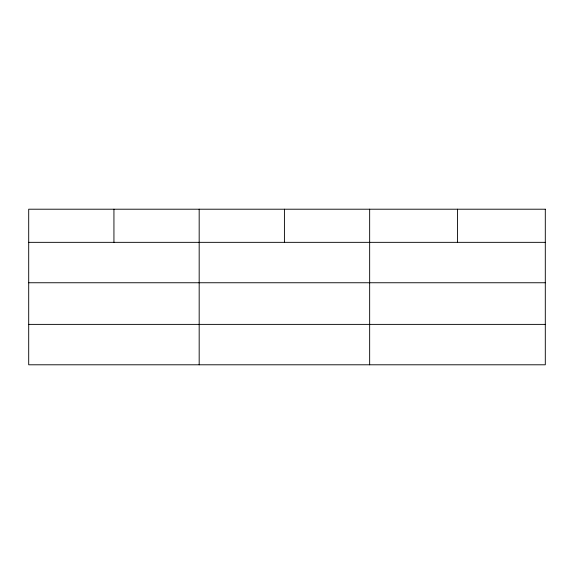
<?xml version="1.0" encoding="UTF-8"?>
<svg xmlns="http://www.w3.org/2000/svg" width="574" height="574" viewBox="0 0 574 574"><rect width="100%" height="100%" fill="white"/><g stroke="black" fill="none" stroke-linecap="round" stroke-linejoin="round"><path stroke-width="0.86" d="M28.7 242.343L545.3 242.343M28.7 282.752L545.3 282.752M28.7 324.382L545.3 324.382M457.478 209.209L457.478 242.343M369.656 209.209L369.656 364.791M284.417 209.209L284.417 242.343M199.178 209.209L199.178 364.791M113.939 209.209L113.939 242.343M545.3 209.209L28.7 209.209L28.7 364.791L545.3 364.791L545.3 209.209"/></g></svg>
